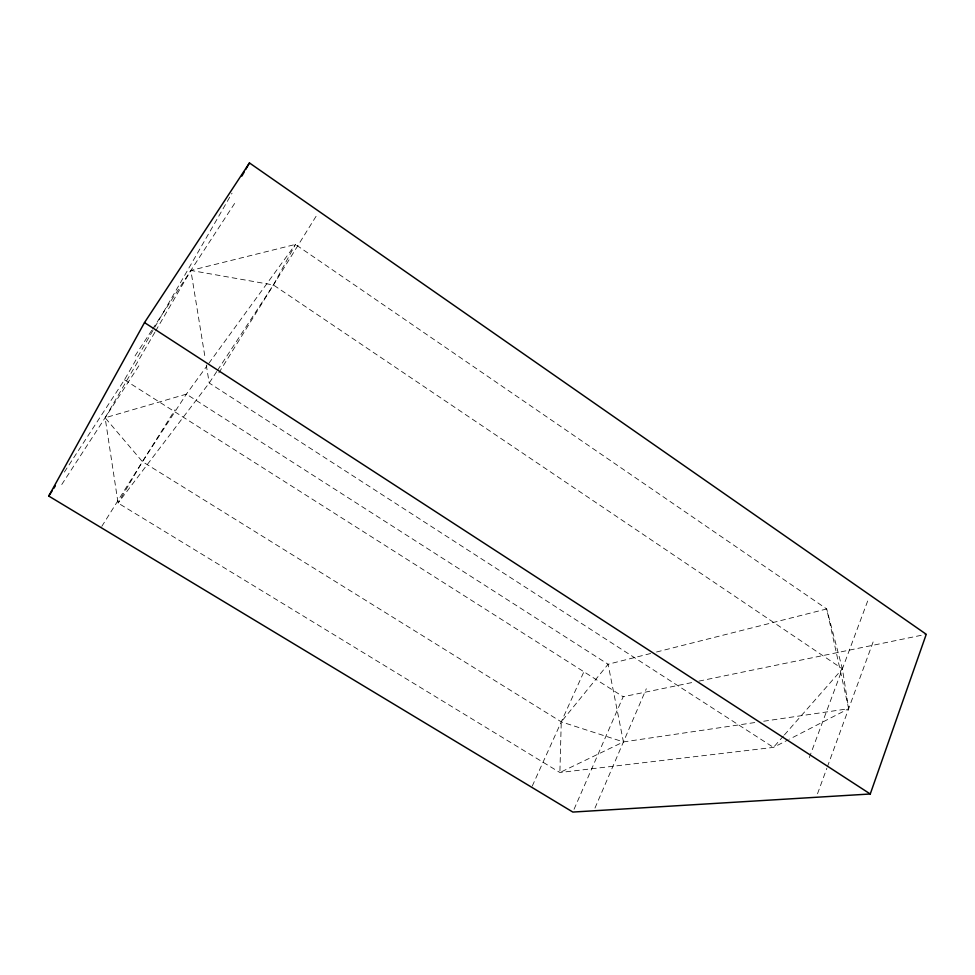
<?xml version="1.0" encoding="UTF-8"?>
<svg xmlns="http://www.w3.org/2000/svg" width="975" height="975" viewBox="0 0 975 975"><rect width="100%" height="100%" fill="white"/><g stroke="black" fill="none" stroke-linecap="round" stroke-linejoin="round"><path stroke-width="0.73" stroke-dasharray="4.88 3.66" d="M817.513 793.76L826.861 768.239M827.373 766.825L873.442 641.038M809.299 757.66L868.664 598.357M594.969 808.068L646.315 688.74M574.043 809.287L623.171 696.723L692.993 682.342M532.265 786.057L584.598 670.203M64.387 472.058L124.471 379.823L232.026 193.172M154.891 332.268L105.117 417.763L118.072 503.039L559.882 772.517L773.455 747.398L788.227 739.806M155.647 330.952L190.868 270.441L295.425 244.433L826.703 608.961L842.4 668.838L848.664 708.703L789.579 739.111M218.887 372.803L317.046 214.732M101.802 526.366L175.025 409.756M61.766 484.514L139.839 364.321M135.062 355.887L151.722 330.379M152.551 329.099L234.951 202.934M216.718 371.56L209.211 383.017L118.072 503.039L142.435 461.65L186.396 394.144L206.944 365.918M217.547 370.281L273.427 284.993L295.425 244.433L207.846 364.699M783.449 736.015L773.455 747.398L209.211 383.017L206.273 365.003M784.448 734.882L842.4 668.838L273.427 284.993L190.868 270.441L205.298 358.995M650.642 653.494L608.095 664.255L561.259 721.853L559.882 772.517L623.439 741.926L755.564 722.438M656.504 652.019L826.703 608.961L848.664 708.703L761.572 721.549M698.941 681.111L926.25 634.286M124.471 379.823L623.171 696.723M186.396 394.144L105.117 417.763L142.435 461.65L561.259 721.853L623.439 741.926L608.095 664.255L186.396 394.144"/><path stroke-width="1.46" d="M870.261 793.991L926.25 634.286L249.454 162.935L144.507 322.579L48.75 496.056L572.837 812.065L870.261 793.991L144.507 322.579M241.873 176.085L244.14 172.136M245.663 169.504L249.454 162.935M48.75 496.056L52.041 491.01M53.686 488.475L55.331 485.952"/></g></svg>
